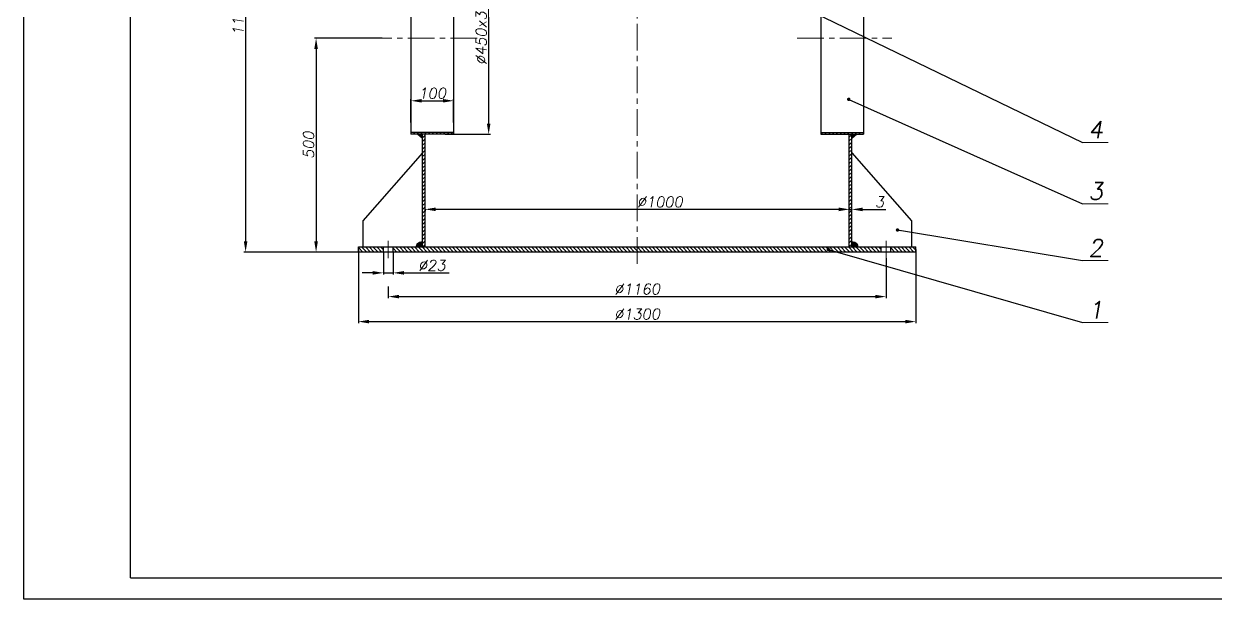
# Model space of a CAD drawing. Header units: inches. Extents: x -9 to 5931, y 0 to 8400.
# Drawn here: x -9 to 2782, y 0 to 1347 of the extents above; entities that cross this region are included whole.
import ezdxf

# ---------------------------------------------------------------- set-up
doc = ezdxf.new("R2010")
doc.units = ezdxf.units.IN
doc.header["$LTSCALE"] = 50
doc.header["$MEASUREMENT"] = 0
doc.linetypes.add('CENTER', pattern=[2, 1.25, -0.25, 0.25, -0.25])
doc.layers.get('0').update_dxf_attribs({"plot": 0})
for name, color, linetype, lineweight in [('Dam', 2, 'Continuous', 30), ('kthuoc', 3, 'Continuous', 13), ('manh', 4, 'Continuous', 13), ('Tam', 1, 'CENTER', 13)]:
    doc.layers.add(name, color=color, linetype=linetype, lineweight=lineweight)
doc.styles.add('chu2.5', font='txt.shx', dxfattribs={"oblique": 10, "height": 25})
doc.dimstyles.new('kichthuoc2.5', dxfattribs={"dimtxt": 25, "dimasz": 25, "dimexe": 4, "dimexo": 0, "dimgap": 5, "dimtad": 1, "dimtoh": 1, "dimdec": 0, "dimzin": 0, "dimdsep": 46, "dimtxsty": 'chu2.5', "dimcen": 5, "dimclrd": 256, "dimclre": 256, "dimclrt": 256, "dimadec": 0, "dimazin": 0, "dimtfac": 1, "dimtdec": 0, "dimtmove": 0, "dimatfit": 0, "dimfxl": 0, "dimtolj": 1, "dimtzin": 0, "dimarcsym": 0})
pattern_1 = [(45, (-224.556, 231.9754), (-4.419417, 4.419417), [])]
pattern_2 = [(135, (-224.556, 231.9754), (-4.419417, -4.419417), [])]

# ---------------------------------------------------------------- blocks, each defined once
blk = doc.blocks.new('*D85')
at = {"layer": 'DEFPOINTS', "color": 0}
for p in [(652.9, 1913), (510.4, 813), (782.7, 813)]:
    blk.add_point(p, dxfattribs=at)
at = {"layer": 'kthuoc', "lineweight": -2}
for p, q in [((652.9, 1913), (506.4, 1913)), ((510.4, 1888), (510.4, 838)), ((782.7, 813), (506.4, 813))]:
    blk.add_line(p, q, dxfattribs=at)
at = {"layer": 'kthuoc'}
for points in [[(506.2, 1888), (514.6, 1888), (510.4, 1913)], [(506.2, 838), (514.6, 838), (510.4, 813)]]:
    blk.add_solid(points, dxfattribs=at)
at = {"layer": 'kthuoc', "insert": (492.9, 1363), "char_height": 25, "attachment_point": 5, "rotation": 90, "style": 'chu2.5'}
blk.add_mtext('\\A1;1100', dxfattribs=at)
blk = doc.blocks.new('*D84')
at = {"layer": 'DEFPOINTS', "color": 0}
for p in [(830.7, 1313.7), (675.5, 813), (708.1, 813)]:
    blk.add_point(p, dxfattribs=at)
at = {"layer": 'kthuoc', "lineweight": -2}
for p, q in [((830.7, 1313.7), (671.5, 1313.7)), ((675.5, 1288.7), (675.5, 838)), ((708.1, 813), (671.5, 813))]:
    blk.add_line(p, q, dxfattribs=at)
at = {"layer": 'kthuoc'}
for points in [[(671.3, 1288.7), (679.7, 1288.7), (675.5, 1313.7)], [(671.3, 838), (679.7, 838), (675.5, 813)]]:
    blk.add_solid(points, dxfattribs=at)
at = {"layer": 'kthuoc', "insert": (658, 1063.4), "char_height": 25, "attachment_point": 5, "rotation": 90, "style": 'chu2.5'}
blk.add_mtext('\\A1;500', dxfattribs=at)
blk = doc.blocks.new('*D83')
at = {"layer": 'DEFPOINTS', "color": 0}
for p in [(985, 1538.7), (978.2, 1088.7), (1079.8, 1088.7)]:
    blk.add_point(p, dxfattribs=at)
at = {"layer": 'kthuoc', "lineweight": -2}
for p, q in [((985, 1538.7), (1083.8, 1538.7)), ((1079.8, 1513.7), (1079.8, 1113.7)), ((978.2, 1088.7), (1083.8, 1088.7))]:
    blk.add_line(p, q, dxfattribs=at)
at = {"layer": 'kthuoc'}
for points in [[(1075.7, 1513.7), (1084, 1513.7), (1079.8, 1538.7)], [(1075.7, 1113.7), (1084, 1113.7), (1079.8, 1088.7)]]:
    blk.add_solid(points, dxfattribs=at)
at = {"layer": 'kthuoc', "insert": (1062.3, 1313.7), "char_height": 25, "attachment_point": 5, "rotation": 90, "style": 'chu2.5'}
blk.add_mtext('\\A1;%%c450x3', dxfattribs=at)
blk = doc.blocks.new('*D82')
at = {"layer": 'DEFPOINTS', "color": 0}
for p in [(997.7, 1167.2), (897.7, 1116.3), (997.7, 1116.3)]:
    blk.add_point(p, dxfattribs=at)
at = {"layer": 'kthuoc', "lineweight": -2}
for p, q in [((897.7, 1116.3), (897.7, 1171.2)), ((922.7, 1167.2), (972.7, 1167.2)), ((997.7, 1116.3), (997.7, 1171.2))]:
    blk.add_line(p, q, dxfattribs=at)
at = {"layer": 'kthuoc'}
for points in [[(922.7, 1171.4), (922.7, 1163.1), (897.7, 1167.2)], [(972.7, 1171.4), (972.7, 1163.1), (997.7, 1167.2)]]:
    blk.add_solid(points, dxfattribs=at)
at = {"layer": 'kthuoc', "insert": (947.7, 1184.7), "char_height": 25, "attachment_point": 5, "style": 'chu2.5'}
blk.add_mtext('\\A1;100', dxfattribs=at)
blk = doc.blocks.new('*D81')
at = {"layer": 'DEFPOINTS', "color": 0}
for p in [(774.7, 819), (2080.7, 819), (2080.7, 650)]:
    blk.add_point(p, dxfattribs=at)
at = {"layer": 'kthuoc', "lineweight": -2}
for p, q in [((774.7, 819), (774.7, 646)), ((2080.7, 819), (2080.7, 646)), ((799.7, 650), (2055.7, 650))]:
    blk.add_line(p, q, dxfattribs=at)
at = {"layer": 'kthuoc'}
for points in [[(799.7, 654.2), (799.7, 645.8), (774.7, 650)], [(2055.7, 654.2), (2055.7, 645.8), (2080.7, 650)]]:
    blk.add_solid(points, dxfattribs=at)
at = {"layer": 'kthuoc', "insert": (1427.7, 667.5), "char_height": 25, "attachment_point": 5, "style": 'chu2.5'}
blk.add_mtext('\\A1;%%c1300', dxfattribs=at)
blk = doc.blocks.new('*D80')
at = {"layer": 'DEFPOINTS', "color": 0}
for p in [(2010.7, 799), (844.7, 732.6), (2010.7, 708.6)]:
    blk.add_point(p, dxfattribs=at)
at = {"layer": 'kthuoc', "lineweight": -2}
for p, q in [((2010.7, 799), (2010.7, 704.6)), ((844.7, 732.6), (844.7, 704.6)), ((869.7, 708.6), (1985.7, 708.6))]:
    blk.add_line(p, q, dxfattribs=at)
at = {"layer": 'kthuoc'}
for points in [[(869.7, 712.7), (869.7, 704.4), (844.7, 708.6)], [(1985.7, 712.7), (1985.7, 704.4), (2010.7, 708.6)]]:
    blk.add_solid(points, dxfattribs=at)
at = {"layer": 'kthuoc', "insert": (1427.7, 726.1), "char_height": 25, "attachment_point": 5, "style": 'chu2.5'}
blk.add_mtext('\\A1;%%c1160', dxfattribs=at)
blk = doc.blocks.new('*D77')
at = {"layer": 'DEFPOINTS', "color": 0}
for p in [(930.7, 913), (1924.7, 913), (1924.7, 890.5)]:
    blk.add_point(p, dxfattribs=at)
at = {"layer": 'kthuoc', "lineweight": -2}
for p, q in [((930.7, 913), (930.7, 909)), ((955.7, 913), (1899.7, 913)), ((1924.7, 890.5), (1924.7, 917))]:
    blk.add_line(p, q, dxfattribs=at)
at = {"layer": 'kthuoc'}
for points in [[(955.7, 917.1), (955.7, 908.8), (930.7, 913)], [(1899.7, 917.1), (1899.7, 908.8), (1924.7, 913)]]:
    blk.add_solid(points, dxfattribs=at)
at = {"layer": 'kthuoc', "insert": (1481, 930.5), "char_height": 25, "attachment_point": 5, "style": 'chu2.5'}
blk.add_mtext('\\A1;%%c1000', dxfattribs=at)
blk = doc.blocks.new('*D76')
at = {"layer": 'DEFPOINTS', "color": 0}
for p in [(1924.7, 903.7), (1930.7, 912.8), (1930.7, 903.7)]:
    blk.add_point(p, dxfattribs=at)
at = {"layer": 'kthuoc', "lineweight": -2}
for p, q in [((1899.7, 912.8), (1874.7, 912.8)), ((1924.7, 903.7), (1924.7, 916.8)), ((1924.7, 912.8), (1930.7, 912.8)), ((1930.7, 903.7), (1930.7, 916.8)), ((1955.7, 912.8), (2010.3, 912.8))]:
    blk.add_line(p, q, dxfattribs=at)
at = {"layer": 'kthuoc'}
for points in [[(1899.7, 917), (1899.7, 908.6), (1924.7, 912.8)], [(1955.7, 917), (1955.7, 908.6), (1930.7, 912.8)]]:
    blk.add_solid(points, dxfattribs=at)
at = {"layer": 'kthuoc', "insert": (1995.5, 930.3), "char_height": 25, "attachment_point": 5, "style": 'chu2.5'}
blk.add_mtext('\\A1;3', dxfattribs=at)
blk = doc.blocks.new('*D79')
at = {"layer": 'DEFPOINTS', "color": 0}
for p in [(833.2, 813), (856.2, 813), (856.2, 764.2)]:
    blk.add_point(p, dxfattribs=at)
at = {"layer": 'kthuoc', "lineweight": -2}
for p, q in [((833.2, 813), (833.2, 760.2)), ((856.2, 813), (856.2, 760.2)), ((808.2, 764.2), (783.2, 764.2)), ((833.2, 764.2), (856.2, 764.2)), ((881.2, 764.2), (987.3, 764.2))]:
    blk.add_line(p, q, dxfattribs=at)
at = {"layer": 'kthuoc'}
for points in [[(808.2, 768.4), (808.2, 760), (833.2, 764.2)], [(881.2, 768.4), (881.2, 760), (856.2, 764.2)]]:
    blk.add_solid(points, dxfattribs=at)
at = {"layer": 'kthuoc', "insert": (946.7, 781.7), "char_height": 25, "attachment_point": 5, "style": 'chu2.5'}
blk.add_mtext('\\A1;%%c23', dxfattribs=at)

msp = doc.modelspace()

# ---------------------------------------------------------------- hatches: boundary and pattern name
at = {"layer": 'kthuoc'}
h = msp.add_hatch(dxfattribs=at)
h.set_pattern_fill('ANSI31', color=256, scale=50, angle=90, style=0)
h.set_pattern_definition(pattern_2)
h.paths.add_polyline_path([(997.7, 1092.7), (897.7, 1092.7), (897.7, 1088.7), (997.7, 1088.7)])
for points in [[(924.7, 1079), (913.3, 1088.7), (924.7, 1088.7)], [(1930.7, 1079), (1942.1, 1088.7), (1930.7, 1088.7)]]:
    msp.add_hatch(color=256, dxfattribs=at).paths.add_polyline_path(points)
h = msp.add_hatch(dxfattribs=at)
h.set_pattern_fill('ANSI31', color=256, scale=50, style=0)
h.set_pattern_definition(pattern_1)
h.paths.add_polyline_path([(924.7, 825), (930.7, 825), (930.7, 1088.7), (924.7, 1088.7)])
h = msp.add_hatch(dxfattribs=at)
h.set_pattern_fill('ANSI31', color=256, scale=50, angle=90, style=0)
h.set_pattern_definition(pattern_2)
h.paths.add_polyline_path([(1857.7, 1092.7), (1957.7, 1092.7), (1957.7, 1088.7), (1857.7, 1088.7)])
h = msp.add_hatch(dxfattribs=at)
h.set_pattern_fill('ANSI31', color=256, scale=50, style=0)
h.set_pattern_definition(pattern_1)
h.paths.add_polyline_path([(1930.7, 825), (1924.7, 825), (1924.7, 1088.7), (1930.7, 1088.7)])
h = msp.add_hatch(color=256, dxfattribs=at)
edge = h.paths.add_edge_path()
edge.add_spline(control_points=[(924.7, 837.9), (920.1, 836.9), (912.5, 835.2), (910.5, 827.9), (909.7, 825)], knot_values=[0, 0, 0, 0, 12.767967, 21.245977, 21.245977, 21.245977, 21.245977], degree=3, periodic=0)
edge.add_line((909.7, 825), (924.7, 825))
edge.add_line((924.7, 825), (924.7, 837.9))
h = msp.add_hatch(color=256, dxfattribs=at)
edge = h.paths.add_edge_path()
edge.add_spline(control_points=[(1930.7, 837.9), (1935.3, 836.9), (1942.9, 835.2), (1944.9, 827.9), (1945.7, 825)], knot_values=[0, 0, 0, 0, 12.767967, 21.245977, 21.245977, 21.245977, 21.245977], degree=3, periodic=0)
edge.add_line((1945.7, 825), (1930.7, 825))
edge.add_line((1930.7, 825), (1930.7, 837.9))
h = msp.add_hatch(dxfattribs=at)
h.set_pattern_fill('ANSI31', color=256, scale=50, angle=90, style=0)
h.set_pattern_definition(pattern_2)
h.paths.add_polyline_path([(774.7, 825), (774.7, 813), (833.2, 813), (833.2, 825)])
h.paths.add_polyline_path([(1427.7, 813), (1427.7, 825), (856.2, 825), (856.2, 813)])
h.paths.add_polyline_path([(1427.7, 825), (1427.7, 813), (1999.2, 813), (1999.2, 825)])
h.paths.add_polyline_path([(2080.7, 813), (2080.7, 825), (2022.2, 825), (2022.2, 813)])

# ---------------------------------------------------------------- linework, layer by layer
msp.add_lwpolyline([(-9.2, 0), (-9.2, 8400), (5930.8, 8400), (5930.8, 0), (-9.2, 0)], close=True)
at = {"layer": 'Dam'}
for q in [(240.8, 8350), (4480.8, 50)]:
    msp.add_line((240.8, 50), q, dxfattribs=at)
at = {"layer": 'Dam', "color": 2}
for p, q in [((897.7, 1538.7), (897.7, 1088.7)), ((997.7, 1538.7), (997.7, 1088.7)), ((1857.7, 1538.7), (1857.7, 1088.7)), ((1957.7, 1538.7), (1957.7, 1088.7)), ((997.7, 1092.7), (897.7, 1092.7)), ((997.7, 1088.7), (897.7, 1088.7)), ((924.7, 825), (924.7, 1088.7)), ((930.7, 825), (930.7, 1088.7)), ((1857.7, 1092.7), (1957.7, 1092.7)), ((1857.7, 1088.7), (1957.7, 1088.7)), ((1924.7, 825), (1924.7, 1088.7)), ((1930.7, 825), (1930.7, 1088.7)), ((924.7, 1045), (784.7, 885.7)), ((1930.7, 1045), (2070.7, 885.7)), ((784.7, 885.7), (784.7, 825)), ((2070.7, 885.7), (2070.7, 825)), ((774.7, 825), (2080.7, 825)), ((774.7, 813), (774.7, 825)), ((2080.7, 813), (774.7, 813)), ((833.2, 813), (833.2, 825)), ((856.2, 813), (856.2, 825)), ((1999.2, 813), (1999.2, 825)), ((2022.2, 813), (2022.2, 825)), ((2080.7, 813), (2080.7, 825))]:
    msp.add_line(p, q, dxfattribs=at)
at = {"layer": 'kthuoc'}
for p, q in [((924.7, 1079), (913.3, 1088.7)), ((1930.7, 1079), (1942.1, 1088.7)), ((2470.8, 1069.8), (2531.5, 1069.8)), ((2470.8, 926.1), (2531.5, 926.1)), ((2470.8, 792.9), (2531.5, 792.9)), ((2470.8, 647.8), (2531.5, 647.8))]:
    msp.add_line(p, q, dxfattribs=at)
for points in [[(924.7, 837.9), (913, 832.9), (909.7, 825)], [(1930.7, 837.9), (1942.4, 832.9), (1945.7, 825)]]:
    msp.add_spline(points, degree=3, dxfattribs=at)
at = {"layer": 'Tam'}
for p, q in [((1427.7, 785.1), (1427.7, 7866.2)), ((1053.1, 1313.7), (830.7, 1313.7)), ((1802.2, 1313.7), (2024.7, 1313.7)), ((844.7, 799), (844.7, 839.6)), ((2010.7, 799), (2010.7, 839.6))]:
    msp.add_line(p, q, dxfattribs=at)

# ---------------------------------------------------------------- texts
at = {"layer": 'manh', "char_height": 40, "attachment_point": 9, "style": 'chu2.5'}
for s, insert in [('4', (2519.1, 1079.4)), ('3', (2519.1, 935.7)), ('2', (2519.1, 802.5)), ('1', (2519.1, 657.4))]:
    msp.add_mtext(s, dxfattribs=dict(at, insert=insert))

# ---------------------------------------------------------------- dimensions: what is measured, and where the dimension line sits
at = {"layer": 'kthuoc'}
dim = msp.add_linear_dim(base=(510.4, 813), p1=(652.9, 1913), p2=(782.7, 813), angle=90, dimstyle='kichthuoc2.5', dxfattribs=at)
dim.commit()
dim.dimension.update_dxf_attribs({"geometry": '*D85', "text_midpoint": (492.9, 1363)})
for base, p1, p2, text, picture, middle in [((1079.8, 1088.7), (985, 1538.7), (978.2, 1088.7), '%%c<>x3', '*D83', (1062.3, 1313.7)), ((675.5, 813), (830.7, 1313.7), (708.1, 813), '500', '*D84', (658, 1063.4))]:
    dim = msp.add_linear_dim(base=base, p1=p1, p2=p2, angle=90, text=text, dimstyle='kichthuoc2.5', dxfattribs=at)
    dim.commit()
    dim.dimension.update_dxf_attribs({"geometry": picture, "text_midpoint": middle})
dim = msp.add_linear_dim(base=(997.7, 1167.2), p1=(897.7, 1116.3), p2=(997.7, 1116.3), dimstyle='kichthuoc2.5', dxfattribs=at)
dim.commit()
dim.dimension.update_dxf_attribs({"geometry": '*D82', "text_midpoint": (947.7, 1184.7)})
dim = msp.add_linear_dim(base=(1924.7, 913), p1=(930.7, 913), p2=(1924.7, 890.5), text='%%c1000', dimstyle='kichthuoc2.5', dxfattribs=at)
dim.commit()
dim.dimension.update_dxf_attribs({"geometry": '*D77', "text_midpoint": (1481, 913), "dimtype": 160})
for base, p1, p2, text, picture, middle in [((1930.7, 912.8), (1924.7, 903.7), (1930.7, 903.7), '3', '*D76', (1995.5, 930.3)), ((2080.7, 650), (774.7, 819), (2080.7, 819), '%%c1300', '*D81', (1427.7, 667.5)), ((856.2, 764.2), (833.2, 813), (856.2, 813), '%%c<>', '*D79', (946.7, 781.7)), ((2010.7, 708.6), (844.7, 732.6), (2010.7, 799), '%%c1160', '*D80', (1427.7, 726.1))]:
    dim = msp.add_linear_dim(base=base, p1=p1, p2=p2, text=text, dimstyle='kichthuoc2.5', dxfattribs=at)
    dim.commit()
    dim.dimension.update_dxf_attribs({"geometry": picture, "text_midpoint": middle})

# ---------------------------------------------------------------- leaders
for points, override in [([(1436.4, 1570.3), (2470.8, 1069.8)], {"dimasz": 8, "dimtad": 0, "dimldrblk": 'Dot'}), ([(1923.4, 1170.6), (2470.8, 926.1)], {"dimasz": 8, "dimgap": 5, "dimtad": 0, "dimldrblk": 'Dot'}), ([(2037.6, 864.6), (2470.8, 792.9)], {"dimasz": 8, "dimtad": 0, "dimldrblk": 'Dot'}), ([(1875.4, 819), (2470.8, 647.8)], {"dimasz": 8, "dimtad": 0, "dimldrblk": 'Dot'})]:
    msp.add_leader(points, dimstyle='kichthuoc2.5', override=override, dxfattribs=at)

doc.saveas('drawing.dxf')
